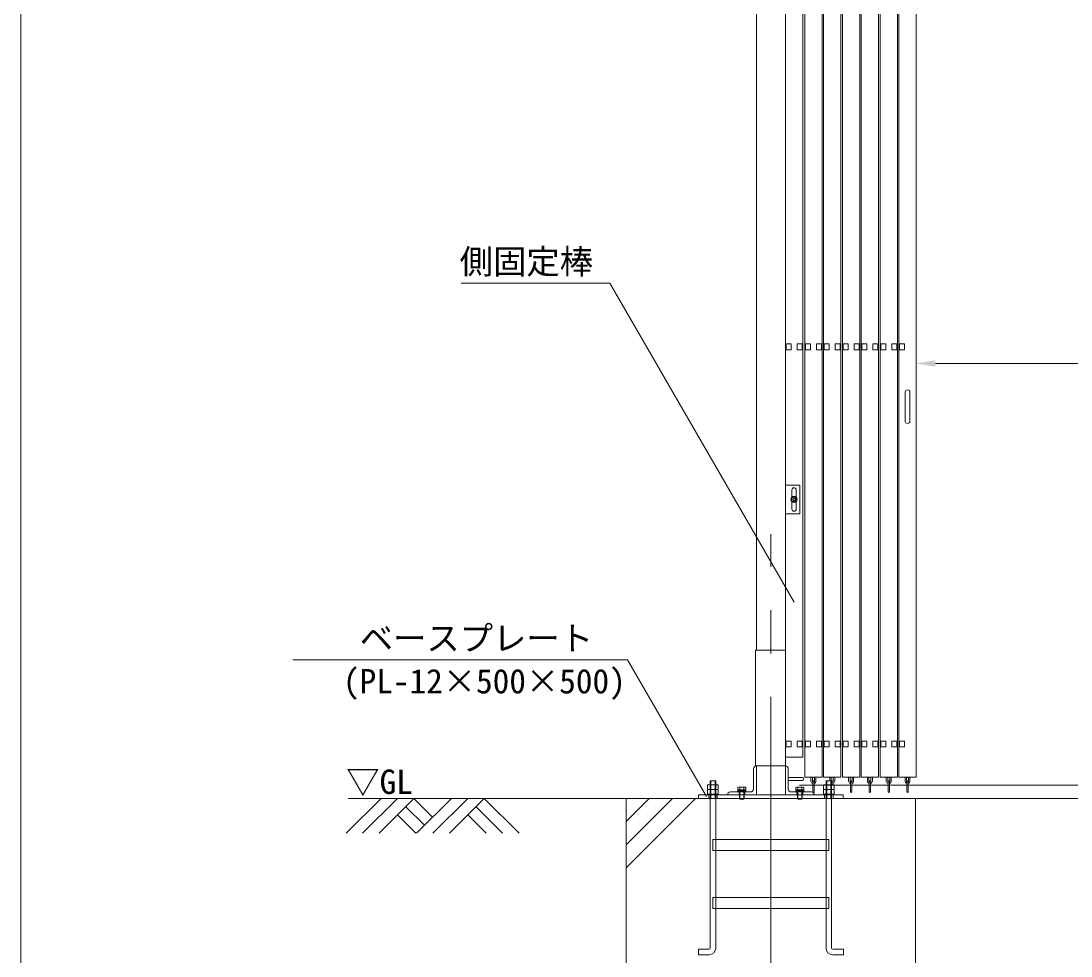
# Model space of a CAD drawing. Units: millimetres, scale not verified. Extents: x -35488 to -11338, y -17325 to 17325.
# Drawn here: x -35488 to -31862, y -14089 to -10861 of the extents above; entities that cross this region are included whole.
import ezdxf
from ezdxf.enums import TextEntityAlignment as Align

# ---------------------------------------------------------------- set-up
doc = ezdxf.new("R2010")
doc.units = ezdxf.units.MM
doc.header["$LTSCALE"] = 150
for name, pattern in [('CHAIN2', [12, 9, -1, 1, -1]), ('DASHED1', [1.8, 1.2, -0.6]), ('DOUBLE_CHAIN2', [12.8, 9, -1, 0.6, -0.6, 0.6, -1])]:
    doc.linetypes.add(name, pattern=pattern)
for name, color, linetype, lineweight in [('0-4_ﾊﾝﾄﾞﾙ', 7, 'Continuous', 18), ('0-5_ﾍﾞｰｽﾗｲﾝ', 5, 'Continuous', 18), ('0-6_ﾎﾞﾙﾄ類', 2, 'Continuous', 18), ('0-8_ﾜｲﾔｰﾛｰﾌﾟ', 7, 'DOUBLE_CHAIN2', 18), ('0-9_基礎工事用PCA大', 7, 'Continuous', 18), ('0-A_図面枠', 7, 'Continuous', 18), ('0-B_寸法', 3, 'Continuous', 18), ('0-C_側固定棒', 7, 'Continuous', 18), ('1-0_中央走行棒', 7, 'Continuous', 18), ('1-2_中央走行棒左', 7, 'Continuous', 18), ('1-4_通芯', 1, 'CHAIN2', 18), ('1-8_標準柱', 7, 'Continuous', 18), ('1-9_文字', 7, 'Continuous', 18)]:
    doc.layers.add(name, color=color, linetype=linetype, lineweight=lineweight)
doc.styles.add('ＭＳ ゴシック', font='')
doc.styles.get('ＭＳ ゴシック').set_extended_font_data('MS Gothic')

msp = doc.modelspace()

# ---------------------------------------------------------------- linework, layer by layer
at = {"layer": '0-4_ﾊﾝﾄﾞﾙ'}
for p, q in [((-32434.1, -12142.4), (-32434.1, -12242.4)), ((-32418.1, -12142.4), (-32418.1, -12242.4))]:
    msp.add_line(p, q, dxfattribs=at)
for centre, start, end in [((-32426.1, -12142.4), 0, 180), ((-32426.1, -12242.4), 180, 0)]:
    msp.add_arc(centre, 8, start, end, dxfattribs=at)
at = {"layer": '0-5_ﾍﾞｰｽﾗｲﾝ'}
msp.add_line((-34358.1, -13545), (-21498.1, -13545), dxfattribs=at)
at = {"layer": '0-6_ﾎﾞﾙﾄ類'}
for p, q in [((-33107.6, -13513), (-33107.6, -13498.4)), ((-33107.6, -13515.8), (-33107.6, -13530.4)), ((-33088.6, -13513), (-33088.6, -13498.4)), ((-33088.6, -13515.8), (-33088.6, -13530.4)), ((-33010, -13506), (-33011.8, -13507)), ((-33011.8, -13507), (-33011.8, -13515.8)), ((-33011.8, -13515.8), (-32984.5, -13515.8)), ((-33010, -13506), (-32986.3, -13506)), ((-33009.4, -13516), (-32986.9, -13516)), ((-33006.1, -13545), (-33006.1, -13523)), ((-33004.9, -13507), (-33004.9, -13515.8)), ((-33004.9, -13547.8), (-33004.9, -13523)), ((-32999.3, -13519), (-32998.2, -13523)), ((-32998, -13519), (-32996.9, -13523)), ((-32991.3, -13507), (-32991.3, -13515.8)), ((-32990.1, -13545), (-32990.1, -13523)), ((-32986.3, -13506), (-32984.5, -13507)), ((-32984.5, -13507), (-32984.5, -13515.8)), ((-32809.9, -13506), (-32811.8, -13507)), ((-32811.8, -13507), (-32811.8, -13515.8)), ((-32811.8, -13515.8), (-32784.4, -13515.8)), ((-32809.9, -13506), (-32786.3, -13506)), ((-32809.4, -13516), (-32786.9, -13516)), ((-32806.1, -13545), (-32806.1, -13523)), ((-32805, -13507), (-32805, -13515.8)), ((-32804.9, -13547.8), (-32804.9, -13523)), ((-32799.3, -13519), (-32798.2, -13523)), ((-32798, -13519), (-32796.9, -13523)), ((-32791.3, -13507), (-32791.3, -13515.8)), ((-32790.1, -13545), (-32790.1, -13523)), ((-32786.3, -13506), (-32784.4, -13507)), ((-32784.4, -13507), (-32784.4, -13515.8)), ((-32707.6, -13513), (-32707.6, -13498.4)), ((-32707.6, -13515.8), (-32707.6, -13530.4)), ((-32688.6, -13513), (-32688.6, -13498.4)), ((-32688.6, -13515.8), (-32688.6, -13530.4)), ((-33006.1, -13545), (-33004.9, -13547.8)), ((-32806.1, -13545), (-32804.9, -13547.8))]:
    msp.add_line(p, q, dxfattribs=at)
for points in [[(-32823, -12503.9), (-32827.9, -12512.4), (-32823, -12520.9), (-32813.2, -12520.9), (-32808.3, -12512.4), (-32813.2, -12503.9)], [(-33116.6, -13513), (-33116.6, -13498.4), (-33079.7, -13498.4), (-33079.7, -13513), (-33082.1, -13514.4), (-33114.1, -13514.4)], [(-33116.6, -13515.8), (-33116.6, -13530.4), (-33079.7, -13530.4), (-33079.7, -13515.8), (-33082.1, -13514.4), (-33114.1, -13514.4)], [(-32984.1, -13516), (-32984.1, -13519), (-33012.1, -13519), (-33012.1, -13516)], [(-33012.1, -13519), (-32984.1, -13519), (-32984.1, -13523), (-33012.1, -13523)], [(-32784.1, -13516), (-32784.1, -13519), (-32812.1, -13519), (-32812.1, -13516)], [(-32812.1, -13519), (-32784.1, -13519), (-32784.1, -13523), (-32812.1, -13523)], [(-32716.6, -13513), (-32716.6, -13498.4), (-32679.6, -13498.4), (-32679.6, -13513), (-32682.1, -13514.4), (-32714.1, -13514.4)], [(-32716.6, -13515.8), (-32716.6, -13530.4), (-32679.6, -13530.4), (-32679.6, -13515.8), (-32682.1, -13514.4), (-32714.1, -13514.4)], [(-33116.1, -13530.4), (-33080.1, -13530.4), (-33080.1, -13533), (-33116.1, -13533)], [(-32716.1, -13530.4), (-32680.1, -13530.4), (-32680.1, -13533), (-32716.1, -13533)]]:
    msp.add_lwpolyline(points, close=True, dxfattribs=at)
for points in [[(-33004.9, -13547.8), (-32991.3, -13547.8), (-32991.3, -13523)], [(-32804.9, -13547.8), (-32791.3, -13547.8), (-32791.3, -13523)], [(-33006.1, -13545), (-32990.1, -13545), (-32991.3, -13547.8)], [(-32806.1, -13545), (-32790.1, -13545), (-32791.3, -13547.8)]]:
    msp.add_lwpolyline(points, dxfattribs=at)
for radius in [11, 8.51, 4.75, 4.21]:
    msp.add_circle((-32818.1, -12512.4), radius, dxfattribs=at)
for centre, radius, start, end in [((-32818.1, -12512.4), 8.89, 132.757, 167.243), ((-32818.1, -12512.4), 8.89, 72.757, 107.243), ((-32818.1, -12512.4), 8.89, 12.757, 47.243), ((-32818.1, -12512.4), 8.89, 192.757, 227.243), ((-32818.1, -12512.4), 8.89, 252.757, 287.243), ((-32818.1, -12512.4), 8.89, 312.757, 347.243), ((-33112.1, -13505.2), 8.96, 240, 300), ((-33112.1, -13523.6), 8.96, 60, 120), ((-33098.1, -13482), 32.5, 252.932, 287.068), ((-33098.1, -13546.8), 32.5, 72.932, 107.068), ((-33084.1, -13505.2), 8.94, 239.975, 300.025), ((-33084.1, -13523.6), 8.94, 59.975, 120.025), ((-33008.4, -13512), 6.04, 55.616, 124.384), ((-33009.4, -13515.8), 0.19, 180, 270), ((-32998.1, -13528.6), 22.6, 72.412, 107.588), ((-32987.9, -13512), 6.04, 55.616, 124.384), ((-32986.9, -13515.8), 0.19, 270, 0), ((-32808.4, -13512), 6.04, 55.616, 124.384), ((-32809.4, -13515.8), 0.19, 180, 270), ((-32798.1, -13528.6), 22.6, 72.412, 107.588), ((-32787.9, -13512), 6.04, 55.616, 124.384), ((-32786.9, -13515.8), 0.19, 270, 0), ((-32712.1, -13505.2), 8.96, 240, 300), ((-32712.1, -13523.6), 8.96, 60, 120), ((-32698.1, -13482), 32.5, 252.932, 287.068), ((-32698.1, -13546.8), 32.5, 72.932, 107.068), ((-32684.1, -13505.2), 8.94, 239.975, 300.025), ((-32684.1, -13523.6), 8.94, 59.975, 120.025)]:
    msp.add_arc(centre, radius, start, end, dxfattribs=at)
at = {"layer": '0-8_ﾜｲﾔｰﾛｰﾌﾟ'}
msp.add_line((-22098.1, -13500), (-32799.7, -13500), dxfattribs=at)
at = {"layer": '0-9_基礎工事用PCA大'}
for p, q in [((-33398.1, -13785), (-33158.1, -13545)), ((-33398.1, -13705), (-33238.1, -13545)), ((-33398.1, -13625), (-33318.1, -13545)), ((-33088.6, -13725), (-33088.6, -13887)), ((-32707.6, -13725), (-32707.6, -13887)), ((-33088.6, -13925), (-33088.6, -14062)), ((-32707.6, -13925), (-32707.6, -14062))]:
    msp.add_line(p, q, dxfattribs=at)
at = {"layer": '0-9_基礎工事用PCA大', "color": 4, "linetype": 'DASHED1', "lineweight": 9}
for p, q in [((-33112.8, -13533), (-33112.8, -13545)), ((-33083.1, -13533), (-33083.1, -13545)), ((-33006.1, -13533), (-33006.1, -13545)), ((-32990.1, -13533), (-32990.1, -13545)), ((-32806.1, -13533), (-32806.1, -13545)), ((-32790.1, -13533), (-32790.1, -13545)), ((-32713.1, -13533), (-32713.1, -13545)), ((-32683.1, -13533), (-32683.1, -13545)), ((-33088.6, -13687), (-33088.6, -13725)), ((-32707.6, -13687), (-32707.6, -13725)), ((-33088.6, -13887), (-33088.6, -13925)), ((-32707.6, -13887), (-32707.6, -13925))]:
    msp.add_line(p, q, dxfattribs=at)
at = {"layer": '0-9_基礎工事用PCA大'}
for points in [[(-33107.6, -14061.9), (-33107.6, -13485), (-33088.6, -13485), (-33088.6, -13687)], [(-33107.6, -13547.5), (-33105.2, -13545), (-33105.2, -13485), (-33091.1, -13485), (-33091.1, -13545), (-33088.6, -13547.5)], [(-32688.6, -14061.9), (-32688.6, -13485), (-32707.6, -13485), (-32707.6, -13687)], [(-32688.6, -13547.5), (-32691.1, -13545), (-32691.1, -13485), (-32705.1, -13485), (-32705.1, -13545), (-32707.6, -13547.5)], [(-33111.6, -14085), (-33148.6, -14085), (-33148.6, -14065.9), (-33111.6, -14065.9)], [(-32684.6, -14085), (-32647.7, -14085), (-32647.7, -14065.9), (-32684.6, -14065.9)]]:
    msp.add_lwpolyline(points, dxfattribs=at)
for points in [[(-33398.1, -14545), (-32398.1, -14545), (-32398.1, -13545), (-33398.1, -13545)], [(-33148.1, -13545), (-32648.1, -13545), (-32648.1, -13533), (-33148.1, -13533)], [(-33098.1, -13687), (-32698.1, -13687), (-32698.1, -13725), (-33098.1, -13725)], [(-33098.1, -13887), (-32698.1, -13887), (-32698.1, -13925), (-33098.1, -13925)]]:
    msp.add_lwpolyline(points, close=True, dxfattribs=at)
for centre, radius, start, end in [((-33111.6, -14061.9), 4, 270, 0), ((-33111.6, -14062), 23, 270, 0), ((-32684.6, -14062), 23, 180, 270), ((-32684.6, -14061.9), 4, 180, 270)]:
    msp.add_arc(centre, radius, start, end, dxfattribs=at)
at = {"layer": '0-A_図面枠'}
msp.add_lwpolyline([(-35488.1, -675), (-11338.1, -675), (-11338.1, -17325), (-35488.1, -17325)], close=True, dxfattribs=at)
at = {"layer": '0-B_寸法'}
for p, q in [((-32396.1, -11602.8), (-32396.1, -12044.4)), ((-32330.1, -12043.4), (-22582.1, -12043.4))]:
    msp.add_line(p, q, dxfattribs=at)
at = {"layer": '0-B_寸法', "color": 91}
msp.add_solid([(-32330.1, -12032.4), (-32396.1, -12043.4), (-32330.1, -12054.4)], dxfattribs=at)
at = {"layer": '0-C_側固定棒'}
for points in [[(-32788.1, -13347.4), (-32788.1, -9732.4), (-32848.1, -9732.4), (-32848.1, -13402.4), (-32788.1, -13402.4)], [(-32845.8, -11995.9), (-32828.5, -11995.9), (-32828.5, -11975.9), (-32845.8, -11975.9)], [(-32807.8, -11995.9), (-32790.5, -11995.9), (-32790.5, -11975.9), (-32807.8, -11975.9)], [(-32845.8, -13367.4), (-32828.5, -13367.4), (-32828.5, -13347.4), (-32845.8, -13347.4)], [(-32807.8, -13367.4), (-32790.5, -13367.4), (-32790.5, -13347.4), (-32807.8, -13347.4)]]:
    msp.add_lwpolyline(points, close=True, dxfattribs=at)
at = {"layer": '1-0_中央走行棒'}
for p, q in [((-32759.7, -13485.5), (-32759.7, -13472.4)), ((-32754.7, -13485.5), (-32754.7, -13472.4)), ((-32753.6, -13486.9), (-32753.6, -13521.9)), ((-32748.6, -13521.9), (-32748.6, -13486.9)), ((-32747.7, -13472.4), (-32747.7, -13485.5)), ((-32742.7, -13472.4), (-32742.7, -13485.5)), ((-32694.7, -13485), (-32694.7, -13472.4)), ((-32689.7, -13485), (-32689.7, -13472.4)), ((-32683.6, -13498.4), (-32683.6, -13486.9)), ((-32682.7, -13472.4), (-32682.7, -13485.5)), ((-32677.7, -13472.4), (-32677.7, -13485.5)), ((-32629.7, -13485.5), (-32629.7, -13472.4)), ((-32624.7, -13485.5), (-32624.7, -13472.4)), ((-32623.6, -13486.9), (-32623.6, -13521.9)), ((-32618.6, -13521.9), (-32618.6, -13486.9)), ((-32617.7, -13472.4), (-32617.7, -13485.5)), ((-32612.7, -13472.4), (-32612.7, -13485.5)), ((-32564.7, -13485.5), (-32564.7, -13472.4)), ((-32559.7, -13485.5), (-32559.7, -13472.4)), ((-32558.6, -13486.9), (-32558.6, -13521.9)), ((-32553.6, -13521.9), (-32553.6, -13486.9)), ((-32552.7, -13472.4), (-32552.7, -13485.5)), ((-32547.7, -13472.4), (-32547.7, -13485.5)), ((-32499.7, -13485.5), (-32499.7, -13472.4)), ((-32494.7, -13485.5), (-32494.7, -13472.4)), ((-32493.6, -13486.9), (-32493.6, -13521.9)), ((-32488.6, -13521.9), (-32488.6, -13486.9)), ((-32487.7, -13472.4), (-32487.7, -13485.5)), ((-32482.7, -13472.4), (-32482.7, -13485.5))]:
    msp.add_line(p, q, dxfattribs=at)
for points in [[(-32716.1, -9301), (-32716.1, -13472.4), (-32656.1, -13472.4), (-32656.1, -9252.4), (-32661.1, -9252.4)], [(-32646.1, -9252.4), (-32651.1, -9252.4), (-32651.1, -13472.4), (-32591.1, -13472.4), (-32591.1, -9252.4), (-32596.1, -9252.4)], [(-32581.1, -9252.4), (-32586.1, -9252.4), (-32586.1, -13472.4), (-32526.1, -13472.4), (-32526.1, -9252.4), (-32531.1, -9252.4)], [(-32516.1, -9252.4), (-32521.1, -9252.4), (-32521.1, -13472.4), (-32461.1, -13472.4), (-32461.1, -9252.4), (-32466.1, -9252.4)], [(-32781.1, -9558.8), (-32781.1, -13472.4), (-32721.1, -13472.4), (-32721.1, -9306)]]:
    msp.add_lwpolyline(points, dxfattribs=at)
for points in [[(-32778.8, -11995.9), (-32761.5, -11995.9), (-32761.5, -11975.9), (-32778.8, -11975.9)], [(-32740.8, -11995.9), (-32723.5, -11995.9), (-32723.5, -11975.9), (-32740.8, -11975.9)], [(-32713.8, -11995.9), (-32696.5, -11995.9), (-32696.5, -11975.9), (-32713.8, -11975.9)], [(-32675.8, -11995.9), (-32658.5, -11995.9), (-32658.5, -11975.9), (-32675.8, -11975.9)], [(-32648.8, -11995.9), (-32631.5, -11995.9), (-32631.5, -11975.9), (-32648.8, -11975.9)], [(-32610.8, -11995.9), (-32593.5, -11995.9), (-32593.5, -11975.9), (-32610.8, -11975.9)], [(-32583.8, -11995.9), (-32566.5, -11995.9), (-32566.5, -11975.9), (-32583.8, -11975.9)], [(-32545.8, -11995.9), (-32528.5, -11995.9), (-32528.5, -11975.9), (-32545.8, -11975.9)], [(-32518.8, -11995.9), (-32501.5, -11995.9), (-32501.5, -11975.9), (-32518.8, -11975.9)], [(-32480.8, -11995.9), (-32463.5, -11995.9), (-32463.5, -11975.9), (-32480.8, -11975.9)], [(-32778.8, -13367.4), (-32761.5, -13367.4), (-32761.5, -13347.4), (-32778.8, -13347.4)], [(-32740.8, -13367.4), (-32723.5, -13367.4), (-32723.5, -13347.4), (-32740.8, -13347.4)], [(-32713.8, -13367.4), (-32696.5, -13367.4), (-32696.5, -13347.4), (-32713.8, -13347.4)], [(-32675.8, -13367.4), (-32658.5, -13367.4), (-32658.5, -13347.4), (-32675.8, -13347.4)], [(-32648.8, -13367.4), (-32631.5, -13367.4), (-32631.5, -13347.4), (-32648.8, -13347.4)], [(-32610.8, -13367.4), (-32593.5, -13367.4), (-32593.5, -13347.4), (-32610.8, -13347.4)], [(-32583.8, -13367.4), (-32566.5, -13367.4), (-32566.5, -13347.4), (-32583.8, -13347.4)], [(-32545.8, -13367.4), (-32528.5, -13367.4), (-32528.5, -13347.4), (-32545.8, -13347.4)], [(-32518.8, -13367.4), (-32501.5, -13367.4), (-32501.5, -13347.4), (-32518.8, -13347.4)], [(-32480.8, -13367.4), (-32463.5, -13367.4), (-32463.5, -13347.4), (-32480.8, -13347.4)]]:
    msp.add_lwpolyline(points, close=True, dxfattribs=at)
for centre, radius, start, end in [((-32751.2, -13485.5), 8.51, 180, 253.254), ((-32751.2, -13485.5), 3.5, 180, 225.592), ((-32751.1, -13486.9), 2.5, 0, 180), ((-32751.2, -13485.5), 8.51, 287.463, 0), ((-32751.2, -13485.5), 3.5, 316.787, 0), ((-32686.1, -13486.9), 2.5, 0, 171.89), ((-32686.2, -13485.5), 8.51, 287.463, 0), ((-32686.2, -13485.5), 3.5, 316.787, 0), ((-32621.2, -13485.5), 8.51, 180, 253.254), ((-32621.2, -13485.5), 3.5, 180, 225.592), ((-32621.1, -13486.9), 2.5, 0, 180), ((-32621.2, -13485.5), 8.51, 287.463, 0), ((-32621.2, -13485.5), 3.5, 316.787, 0), ((-32556.2, -13485.5), 8.51, 180, 253.254), ((-32556.2, -13485.5), 3.5, 180, 225.592), ((-32556.1, -13486.9), 2.5, 0, 180), ((-32556.2, -13485.5), 8.51, 287.463, 0), ((-32556.2, -13485.5), 3.5, 316.787, 0), ((-32491.2, -13485.5), 8.51, 180, 253.254), ((-32491.2, -13485.5), 3.5, 180, 225.592), ((-32491.1, -13486.9), 2.5, 0, 180), ((-32491.2, -13485.5), 8.51, 287.463, 0), ((-32491.2, -13485.5), 3.5, 316.787, 0), ((-32751.1, -13521.9), 2.5, 180, 0), ((-32621.1, -13521.9), 2.5, 180, 0), ((-32556.1, -13521.9), 2.5, 180, 0), ((-32491.1, -13521.9), 2.5, 180, 0)]:
    msp.add_arc(centre, radius, start, end, dxfattribs=at)
at = {"layer": '1-2_中央走行棒左'}
for p, q in [((-32434.7, -13485.5), (-32434.7, -13472.4)), ((-32429.7, -13485.5), (-32429.7, -13472.4)), ((-32428.6, -13486.9), (-32428.6, -13521.9)), ((-32423.6, -13521.9), (-32423.6, -13486.9)), ((-32422.7, -13472.4), (-32422.7, -13485.5)), ((-32417.7, -13472.4), (-32417.7, -13485.5))]:
    msp.add_line(p, q, dxfattribs=at)
msp.add_lwpolyline([(-32451.1, -9252.4), (-32456.1, -9252.4), (-32456.1, -13472.4), (-32396.1, -13472.4), (-32396.1, -9252.4), (-32401.1, -9252.4)], dxfattribs=at)
for points in [[(-32436.5, -11995.9), (-32453.8, -11995.9), (-32453.8, -11975.9), (-32436.5, -11975.9)], [(-32436.5, -13367.4), (-32453.8, -13367.4), (-32453.8, -13347.4), (-32436.5, -13347.4)]]:
    msp.add_lwpolyline(points, close=True, dxfattribs=at)
for centre, radius, start, end in [((-32426.2, -13485.5), 8.51, 180, 253.254), ((-32426.2, -13485.5), 3.5, 180, 225.592), ((-32426.1, -13486.9), 2.5, 0, 180), ((-32426.2, -13485.5), 8.51, 287.463, 0), ((-32426.2, -13485.5), 3.5, 316.787, 0), ((-32426.1, -13521.9), 2.5, 180, 0)]:
    msp.add_arc(centre, radius, start, end, dxfattribs=at)
at = {"layer": '1-4_通芯'}
msp.add_line((-32898.1, -14545), (-32898.1, -12633), dxfattribs=at)
at = {"layer": '1-8_標準柱'}
for p, q in [((-32948.1, -13033), (-32948.1, -9583)), ((-32848.1, -13033), (-32848.1, -9583)), ((-32825.6, -12504.4), (-32825.6, -12480)), ((-32810.6, -12480), (-32810.6, -12504.4)), ((-32825.6, -12546), (-32825.6, -12520.5)), ((-32810.6, -12520.5), (-32810.6, -12546)), ((-32958.1, -13443), (-32958.1, -13513)), ((-32838.1, -13443), (-32838.1, -13513)), ((-32968.1, -13523), (-33038.1, -13523)), ((-32828.1, -13523), (-32758.1, -13523)), ((-32848.1, -13533), (-32948.1, -13533))]:
    msp.add_line(p, q, dxfattribs=at)
at = {"layer": '1-8_標準柱', "color": 4, "linetype": 'DASHED1', "lineweight": 9}
for p, q in [((-33008.1, -13523), (-33008.1, -13533)), ((-32988.1, -13523), (-32988.1, -13533)), ((-32808.1, -13523), (-32808.1, -13533)), ((-32788.1, -13523), (-32788.1, -13533))]:
    msp.add_line(p, q, dxfattribs=at)
at = {"layer": '1-8_標準柱'}
for points in [[(-32848.1, -12463), (-32798.1, -12463), (-32798.1, -12563), (-32848.1, -12563)], [(-32951.3, -13033), (-32848.1, -13033), (-32848.1, -13433), (-32951.3, -13433)]]:
    msp.add_lwpolyline(points, close=True, dxfattribs=at)
for points in [[(-33048.1, -13533), (-32948.1, -13533), (-32948.1, -13433)], [(-32748.1, -13533), (-32848.1, -13533), (-32848.1, -13433)], [(-32789.1, -13473), (-32838.1, -13473), (-32838.1, -13483), (-32789.1, -13483)]]:
    msp.add_lwpolyline(points, dxfattribs=at)
for centre, radius, start, end in [((-32818.1, -12480), 7.5, 0, 180), ((-32818.1, -12546), 7.5, 180, 0), ((-32948.1, -13443), 10, 90, 180), ((-32848.1, -13443), 10, 0, 90), ((-32789.1, -13478), 5, 270, 90), ((-33038.1, -13533), 10, 90, 180), ((-32968.1, -13513), 10, 270, 0), ((-32828.1, -13513), 10, 180, 270), ((-32758.1, -13533), 10, 0, 90)]:
    msp.add_arc(centre, radius, start, end, dxfattribs=at)
at = {"layer": '1-9_文字'}
for p, q in [((-33968.3, -11765.4), (-33454.2, -11765.4)), ((-33453.8, -11765.4), (-33454.2, -11765.4)), ((-32817.8, -12867), (-33453.8, -11765.4)), ((-34548.9, -13066.2), (-33394.1, -13066.2)), ((-33393.6, -13066.2), (-33394.1, -13066.2)), ((-33120.6, -13539), (-33393.6, -13066.2)), ((-34244.7, -13545), (-34364.9, -13665.3)), ((-34188, -13545), (-34308.2, -13665.3)), ((-34131.3, -13545), (-34251.5, -13665.3)), ((-34131.3, -13545), (-34066.5, -13609.8)), ((-34001.7, -13545), (-34121.9, -13665.3)), ((-33945, -13545), (-34065.2, -13665.3)), ((-33888.3, -13545), (-34008.5, -13665.3)), ((-33888.3, -13545), (-33768, -13665.3)), ((-34159.6, -13573.4), (-34094.8, -13638.2)), ((-33916.6, -13573.4), (-33824.7, -13665.3)), ((-34188, -13601.7), (-34124.4, -13665.3)), ((-33945, -13601.7), (-33881.4, -13665.3))]:
    msp.add_line(p, q, dxfattribs=at)

# ---------------------------------------------------------------- texts
at = {"layer": '1-9_文字', "style": 'ＭＳ ゴシック'}
for s, p in [('側固定棒', (-33972.9, -11759)), ('\u3000\u3000ベースプレート\u3000\u3000\u3000', (-34548.9, -13059.7)), ('(PL-12×500×500)', (-34376.1, -13207.9)), ('▽GL', (-34364.9, -13555.3))]:
    msp.add_text(s, height=84.46, dxfattribs=at).set_placement(p, align=Align.BOTTOM_LEFT)

doc.saveas('drawing.dxf')
